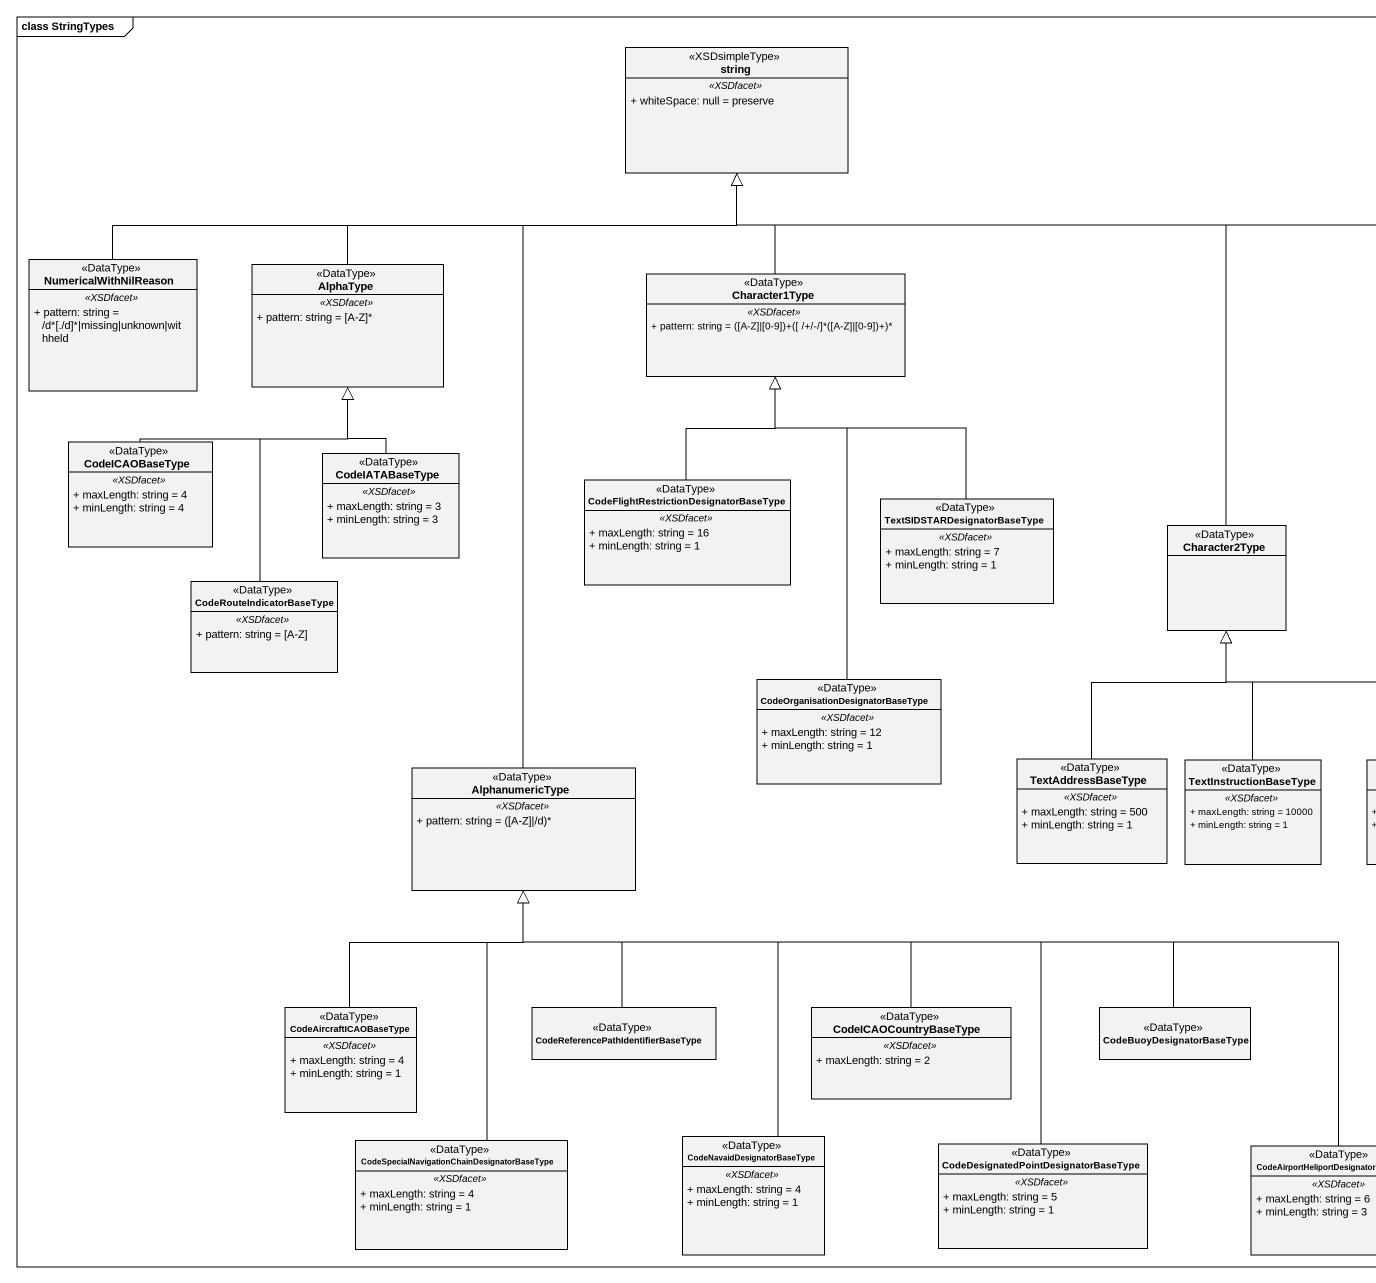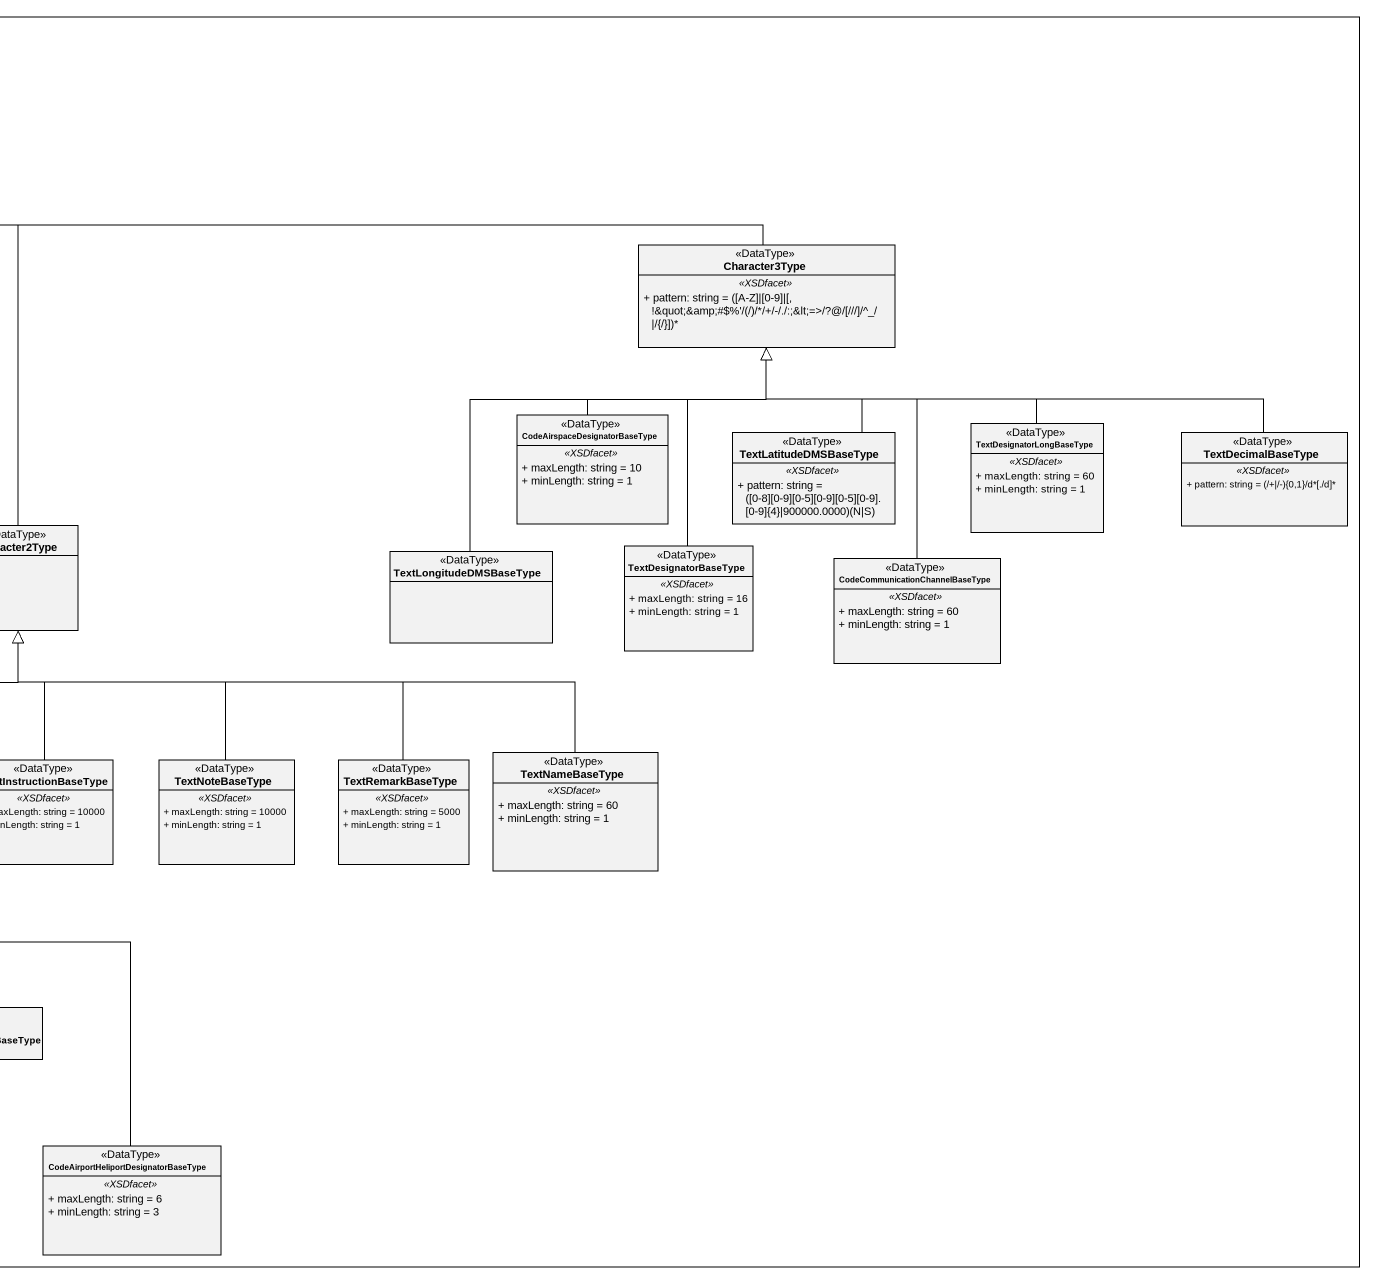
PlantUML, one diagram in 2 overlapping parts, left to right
@startuml
mainframe class StringTypes
hide circle
hide empty members
skinparam classAttributeIconSize 0
class string <<XSDsimpleType>> {
  .. <<XSDfacet>> ..
  + whiteSpace: null = preserve
}
class NumericalWithNilReason <<DataType>> {
  .. <<XSDfacet>> ..
  + pattern: string = /d*[./d]*|missing|unknown|withheld
}
class AlphaType <<DataType>> {
  .. <<XSDfacet>> ..
  + pattern: string = [A-Z]*
}
class Character3Type <<DataType>> {
  .. <<XSDfacet>> ..
  {field} + pattern: string = ([A-Z]|[0-9]|[, !&quot;&amp;#$%'/(/)/*/+/-/./:;&lt;=>/?@/[///]/^_/|/{/}])*
}
class Character1Type <<DataType>> {
  .. <<XSDfacet>> ..
  {field} + pattern: string = ([A-Z]|[0-9])+([ /+/-/]*([A-Z]|[0-9])+)*
}
class CodeICAOBaseType <<DataType>> {
  .. <<XSDfacet>> ..
  + maxLength: string = 4
  + minLength: string = 4
}
class CodeIATABaseType <<DataType>> {
  .. <<XSDfacet>> ..
  + maxLength: string = 3
  + minLength: string = 3
}
class "CodeAirspaceDesignatorBaseType" as CodeAirspaceDesignatorBaseTy <<DataType>> {
  .. <<XSDfacet>> ..
  + maxLength: string = 10
  + minLength: string = 1
}
class TextLatitudeDMSBaseType <<DataType>> {
  .. <<XSDfacet>> ..
  {field} + pattern: string = ([0-8][0-9][0-5][0-9][0-5][0-9].[0-9]{4}|900000.0000)(N|S)
}
class TextDesignatorLongBaseType <<DataType>> {
  .. <<XSDfacet>> ..
  + maxLength: string = 60
  + minLength: string = 1
}
class TextDecimalBaseType <<DataType>> {
  .. <<XSDfacet>> ..
  {field} + pattern: string = (/+|/-){0,1}/d*[./d]*
}
class "CodeFlightRestrictionDesignatorBaseType" as CodeFlightRestrictionDesigna <<DataType>> {
  .. <<XSDfacet>> ..
  + maxLength: string = 16
  + minLength: string = 1
}
class "TextSIDSTARDesignatorBaseType" as TextSIDSTARDesignatorBaseTyp <<DataType>> {
  .. <<XSDfacet>> ..
  + maxLength: string = 7
  + minLength: string = 1
}
class Character2Type <<DataType>>
class TextDesignatorBaseType <<DataType>> {
  .. <<XSDfacet>> ..
  + maxLength: string = 16
  + minLength: string = 1
}
class CodeRouteIndicatorBaseType <<DataType>> {
  .. <<XSDfacet>> ..
  + pattern: string = [A-Z]
}
class TextLongitudeDMSBaseType <<DataType>>
class "CodeCommunicationChannelBaseType" as CodeCommunicationChannelBase <<DataType>> {
  .. <<XSDfacet>> ..
  + maxLength: string = 60
  + minLength: string = 1
}
class "CodeOrganisationDesignatorBaseType" as CodeOrganisationDesignatorBa <<DataType>> {
  .. <<XSDfacet>> ..
  + maxLength: string = 12
  + minLength: string = 1
}
class AlphanumericType <<DataType>> {
  .. <<XSDfacet>> ..
  {field} + pattern: string = ([A-Z]|/d)*
}
class TextAddressBaseType <<DataType>> {
  .. <<XSDfacet>> ..
  + maxLength: string = 500
  + minLength: string = 1
}
class TextInstructionBaseType <<DataType>> {
  .. <<XSDfacet>> ..
  + maxLength: string = 10000
  + minLength: string = 1
}
class TextNoteBaseType <<DataType>> {
  .. <<XSDfacet>> ..
  + maxLength: string = 10000
  + minLength: string = 1
}
class TextRemarkBaseType <<DataType>> {
  .. <<XSDfacet>> ..
  + maxLength: string = 5000
  + minLength: string = 1
}
class TextNameBaseType <<DataType>> {
  .. <<XSDfacet>> ..
  + maxLength: string = 60
  + minLength: string = 1
}
class CodeAircraftICAOBaseType <<DataType>> {
  .. <<XSDfacet>> ..
  + maxLength: string = 4
  + minLength: string = 1
}
class "CodeReferencePathIdentifierBaseType" as CodeReferencePathIdentifierB <<DataType>>
class CodeICAOCountryBaseType <<DataType>> {
  .. <<XSDfacet>> ..
  + maxLength: string = 2
}
class CodeBuoyDesignatorBaseType <<DataType>>
class "CodeSpecialNavigationChainDesignatorBaseType" as CodeSpecialNavigationChainDe <<DataType>> {
  .. <<XSDfacet>> ..
  + maxLength: string = 4
  + minLength: string = 1
}
class CodeNavaidDesignatorBaseType <<DataType>> {
  .. <<XSDfacet>> ..
  + maxLength: string = 4
  + minLength: string = 1
}
class "CodeDesignatedPointDesignatorBaseType" as CodeDesignatedPointDesignato <<DataType>> {
  .. <<XSDfacet>> ..
  + maxLength: string = 5
  + minLength: string = 1
}
class "CodeAirportHeliportDesignatorBaseType" as CodeAirportHeliportDesignato <<DataType>> {
  .. <<XSDfacet>> ..
  + maxLength: string = 6
  + minLength: string = 3
}
NumericalWithNilReason -right-|> string
AlphaType -right-|> string
Character3Type -left-|> string
Character1Type -up-|> string
CodeICAOBaseType -up-|> AlphaType
CodeIATABaseType -up-|> AlphaType
CodeAirspaceDesignatorBaseTy -up-|> Character3Type
TextLatitudeDMSBaseType -up-|> Character3Type
TextDesignatorLongBaseType -up-|> Character3Type
TextDecimalBaseType -left-|> Character3Type
CodeFlightRestrictionDesigna -up-|> Character1Type
TextSIDSTARDesignatorBaseTyp -up-|> Character1Type
Character2Type -up-|> string
TextDesignatorBaseType -up-|> Character3Type
CodeRouteIndicatorBaseType -up-|> AlphaType
TextLongitudeDMSBaseType -up-|> Character3Type
CodeCommunicationChannelBase -up-|> Character3Type
CodeOrganisationDesignatorBa -up-|> Character1Type
AlphanumericType -up-|> string
TextAddressBaseType -up-|> Character2Type
TextInstructionBaseType -up-|> Character2Type
TextNoteBaseType -up-|> Character2Type
TextRemarkBaseType -up-|> Character2Type
TextNameBaseType -left-|> Character2Type
CodeAircraftICAOBaseType -up-|> AlphanumericType
CodeReferencePathIdentifierB -up-|> AlphanumericType
CodeICAOCountryBaseType -left-|> AlphanumericType
CodeBuoyDesignatorBaseType -left-|> AlphanumericType
CodeSpecialNavigationChainDe -up-|> AlphanumericType
CodeNavaidDesignatorBaseType -up-|> AlphanumericType
CodeDesignatedPointDesignato -up-|> AlphanumericType
CodeAirportHeliportDesignato -left-|> AlphanumericType
@enduml
